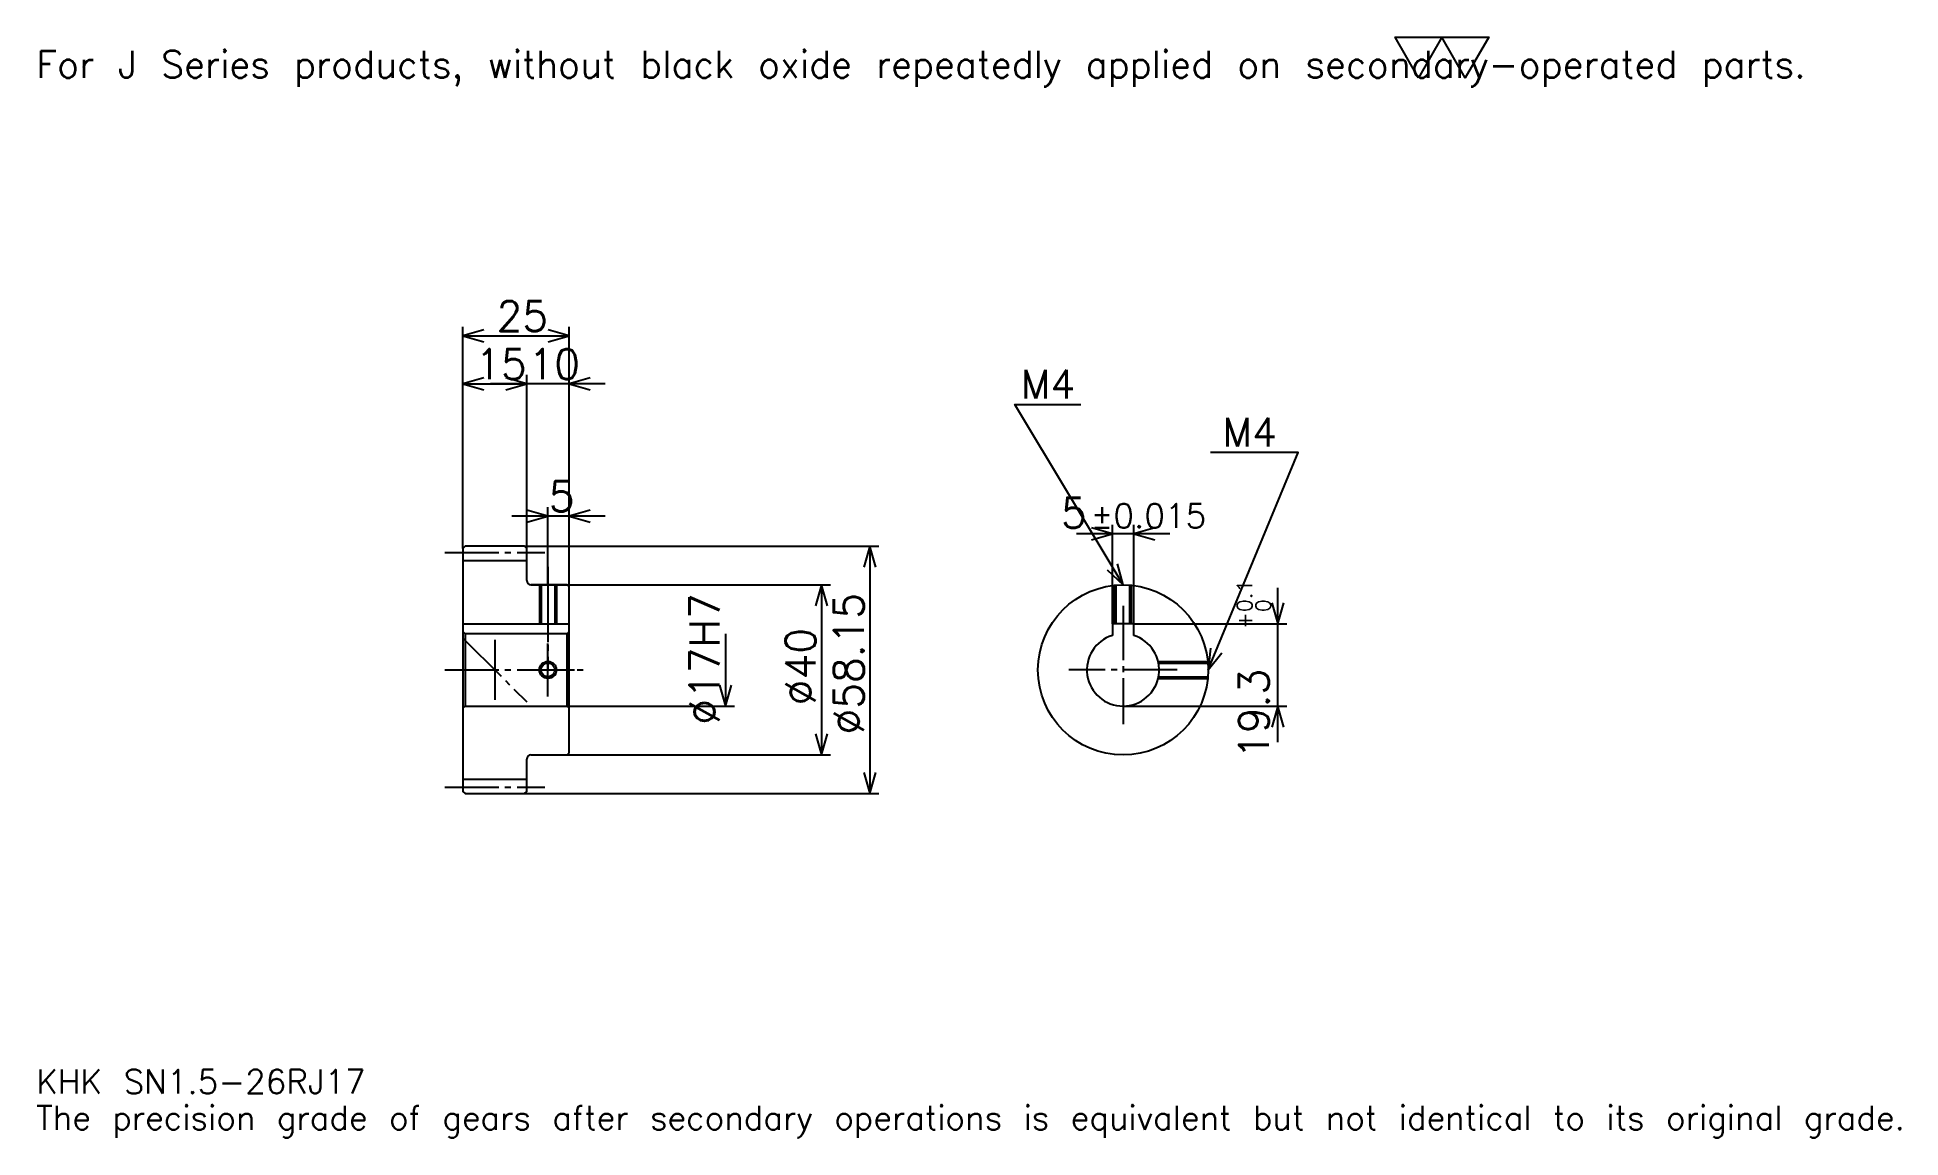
# Model space of a CAD drawing. Extents: x 14 to 453, y 5 to 264.
import ezdxf

# ---------------------------------------------------------------- set-up
doc = ezdxf.new("R2010")
doc.units = 0
doc.linetypes.add('DASHDOT', pattern=[16.95652, 12.717391, -1.413043, 1.413043, -1.413043])
doc.layers.get('0').update_dxf_attribs({"linetype": 'CONTINUOUS'})
doc.layers.add('DASHDOT', color=6, linetype='DASHDOT')
doc.styles.add('KANJI', font='TXT', dxfattribs={"bigfont": 'BIGFONT'})

msp = doc.modelspace()

# ---------------------------------------------------------------- linework, layer by layer
at = {"color": 5}
for p, q in [((114.456528, 144.240219), (114.456528, 195.816299)), ((114.456528, 193.696732), (139.456528, 193.696732)), ((139.456528, 144.240219), (139.456528, 195.816299)), ((129.456528, 144.240219), (129.456528, 184.511963)), ((114.456528, 182.392395), (129.456528, 182.392395)), ((147.934784, 182.392395), (120.978264, 182.392395)), ((134.456528, 144.240219), (134.456528, 153.424988)), ((147.934784, 151.305435), (125.978264, 151.305435)), ((267.17392, 125.963051), (267.17392, 149.278259)), ((272.17392, 125.963051), (272.17392, 149.278259)), ((280.652161, 147.158691), (258.695679, 147.158691)), ((114.456528, 143.740219), (114.456528, 144.240219)), ((128.956528, 144.240219), (139.456528, 144.240219)), ((129.456528, 143.740219), (129.456528, 144.240219)), ((134.456528, 135.163055), (134.456528, 144.240219)), ((134.456528, 135.163055), (134.456528, 144.240219)), ((139.456528, 144.240219), (212.228271, 144.240219)), ((139.456528, 134.663055), (139.456528, 144.240219)), ((210.108704, 144.240219), (210.108704, 86.085884)), ((130.456528, 135.163055), (139.456528, 135.163055)), ((139.456528, 135.163055), (200.92392, 135.163055)), ((198.804352, 135.163055), (198.804352, 95.163048)), ((306.086975, 98.184784), (306.086975, 134.441315)), ((176.195663, 123.663048), (176.195663, 106.663048)), ((272.17392, 125.963051), (308.206543, 125.963051)), ((139.456528, 106.663048), (178.315216, 106.663048)), ((269.67392, 106.663048), (308.206543, 106.663048)), ((130.456528, 95.163048), (139.456528, 95.163048)), ((139.456528, 95.163048), (200.92392, 95.163048)), ((128.956528, 86.085884), (139.456528, 86.085884)), ((139.456528, 86.085884), (212.228271, 86.085884))]:
    msp.add_line(p, q, dxfattribs=at)
at = {"color": 4}
for p, q in [((114.456528, 140.865219), (129.456528, 140.865219)), ((114.456528, 125.963051), (139.456528, 125.963051)), ((114.956528, 123.663048), (114.956528, 106.663048)), ((138.956528, 123.663048), (139.456528, 124.163048)), ((138.956528, 106.663048), (139.456528, 106.163048)), ((114.456528, 89.460884), (129.456528, 89.460884))]:
    msp.add_line(p, q, dxfattribs=at)
at = {"color": 7}
msp.add_line((121.956528, 122.228264), (121.956528, 108.097832), dxfattribs=at)
msp.add_lwpolyline([(339.130432, 254.347824), (333.619568, 263.899994), (355.663025, 263.899994), (350.152161, 254.347824), (344.641296, 263.899994), (339.130432, 254.347824)], dxfattribs=at)
at = {"color": 5}
for points in [[(119.402176, 195.109772), (114.456528, 193.696732), (119.402176, 192.283691)], [(134.51088, 192.283691), (139.456528, 193.696732), (134.51088, 195.109772)], [(119.402176, 183.80542), (114.456528, 182.392395), (119.402176, 180.97934)], [(124.51088, 180.97934), (129.456528, 182.392395), (124.51088, 183.80542)], [(124.51088, 180.97934), (129.456528, 182.392395), (124.51088, 183.80542)], [(144.402176, 183.80542), (139.456528, 182.392395), (144.402176, 180.97934)], [(269.67392, 135.163055), (244.239136, 177.554352), (259.782593, 177.554352)], [(289.67392, 115.163048), (310.869568, 166.25), (290.239136, 166.25)], [(129.51088, 149.892395), (134.456528, 151.305435), (129.51088, 152.718475)], [(144.402176, 152.718475), (139.456528, 151.305435), (144.402176, 149.892395)], [(262.228271, 145.745651), (267.17392, 147.158691), (262.228271, 148.571747)], [(277.119568, 148.571747), (272.17392, 147.158691), (277.119568, 145.745651)], [(211.521744, 139.294556), (210.108704, 144.240219), (208.695663, 139.294556)], [(265.917725, 138.67691), (269.67392, 135.163055), (268.341064, 140.13092)], [(200.217392, 130.217392), (198.804352, 135.163055), (197.391312, 130.217392)], [(304.67392, 130.908707), (306.086975, 125.963051), (307.5, 130.908707)], [(290.264038, 120.272644), (289.67392, 115.163048), (292.874359, 119.189629)], [(174.782623, 111.608704), (176.195663, 106.663048), (177.608704, 111.608704)], [(307.5, 101.7174), (306.086975, 106.663048), (304.67392, 101.7174)], [(197.391312, 100.108704), (198.804352, 95.163048), (200.217392, 100.108704)], [(208.695663, 91.031532), (210.108704, 86.085884), (211.521744, 91.031532)]]:
    msp.add_lwpolyline(points, dxfattribs=at)
at = {"color": 4}
for points in [[(129.456528, 136.163055), (129.456528, 143.740219), (128.956528, 144.240219), (114.956528, 144.240219), (114.456528, 143.740219), (114.456528, 106.163048)], [(130.456528, 95.163048), (138.956528, 95.163048), (139.456528, 95.663048), (139.456528, 134.663055), (138.956528, 135.163055), (130.456528, 135.163055)], [(132.456528, 135.163055), (132.456528, 125.963051)], [(132.836533, 135.163055), (132.836533, 125.963051)], [(136.076523, 135.163055), (136.076523, 125.963051)], [(136.456528, 135.163055), (136.456528, 125.963051)], [(267.67392, 125.963051), (267.67392, 135.06279)], [(268.053925, 125.963051), (268.053925, 135.097336)], [(271.293915, 125.963051), (271.293915, 135.097336)], [(271.67392, 125.963051), (271.67392, 135.06279)], [(114.456528, 106.163048), (114.956528, 106.663048), (138.956528, 106.663048), (138.956528, 123.663048), (114.956528, 123.663048), (114.456528, 124.163048)], [(272.17392, 123.287086), (272.17392, 125.963051), (267.17392, 125.963051), (267.17392, 123.287086)], [(277.935272, 117.163048), (289.573669, 117.163048)], [(278.018127, 116.783051), (289.608215, 116.783051)], [(277.935272, 113.163048), (289.573669, 113.163048)], [(278.018127, 113.543045), (289.608215, 113.543045)], [(114.456528, 106.163048), (114.456528, 86.585884), (114.956528, 86.085884), (128.956528, 86.085884), (129.456528, 86.585884), (129.456528, 94.163048)]]:
    msp.add_lwpolyline(points, dxfattribs=at)
for centre, radius in [((269.67392, 115.163048), 20), ((134.456528, 115.163048), 1.62)]:
    msp.add_circle(centre, radius, dxfattribs=at)
at = {"color": 7}
msp.add_circle((134.456528, 115.163048), 2, dxfattribs=at)
at = {"color": 4}
for centre, radius, start, end in [((130.456528, 136.163055), 1, 180, 270), ((269.67392, 115.163048), 8.5, 107.10463483, 72.89536517), ((130.456528, 94.163048), 1, 90, 180)]:
    msp.add_arc(centre, radius, start, end, dxfattribs=at)
at = {"layer": 'DASHDOT', "color": 7}
for p, q in [((110.2174, 142.740219), (133.695663, 142.740219)), ((134.456528, 135.163055), (134.456528, 115.163048)), ((269.67392, 130.202179), (269.67392, 102.42392)), ((114.456528, 122.663048), (129.456528, 107.663048)), ((110.2174, 115.163048), (143.695663, 115.163048)), ((282.413055, 115.163048), (256.934784, 115.163048)), ((110.2174, 87.585884), (133.695663, 87.585884))]:
    msp.add_line(p, q, dxfattribs=at)
for points in [[(134.456528, 139.402176), (134.456528, 121.723915)], [(134.456528, 108.92392), (134.456528, 121.402176)], [(128.217392, 115.163048), (140.695663, 115.163048)]]:
    msp.add_lwpolyline(points, dxfattribs=at)

# ---------------------------------------------------------------- texts
at = {"color": 7, "style": 'KANJI'}
for s, height, p in [('For J Series products, without black oxide repeatedly applied on secondary-operated parts.', 6.358696, (14.130435, 254.347824)), ('25', 7.065217, (122.364136, 194.827164)), ('15', 7.065217, (117.364136, 183.522827)), ('10', 7.065217, (129.864136, 183.522827)), ('M4', 6.782609, (245.652176, 178.967392)), ('M4', 6.782609, (293.065216, 167.663055)), ('5', 7.065217, (134.660339, 152.435867)), ('5', 7.065217, (255.08992, 148.571747)), ('%%p0.015', 5.652174, (262.083618, 148.571747)), ('KHK SN1.5-26RJ17', 5.652174, (14.130435, 15.543478)), ('The precision grade of gears after secondary operations is equivalent but not identical to its original grade.', 5.652174, (14.130435, 7.065217))]:
    msp.add_text(s, height=height, dxfattribs=at).set_placement(p)
for s, height, p in [('%%c17H7', 7.065217, (174.782623, 102.269028)), ('%%c58.15', 7.065217, (208.695663, 99.972832)), ('0.1', 3.532609, (300.010864, 128.775162)), ('+', 3.532609, (300.010864, 124.818642)), ('0', 3.532609, (304.391296, 128.775162)), ('%%c40', 7.065217, (197.391312, 106.86142)), ('19.3', 7.065217, (303.967407, 94.237579))]:
    msp.add_text(s, height=height, rotation=90, dxfattribs=at).set_placement(p)

doc.saveas('drawing.dxf')
